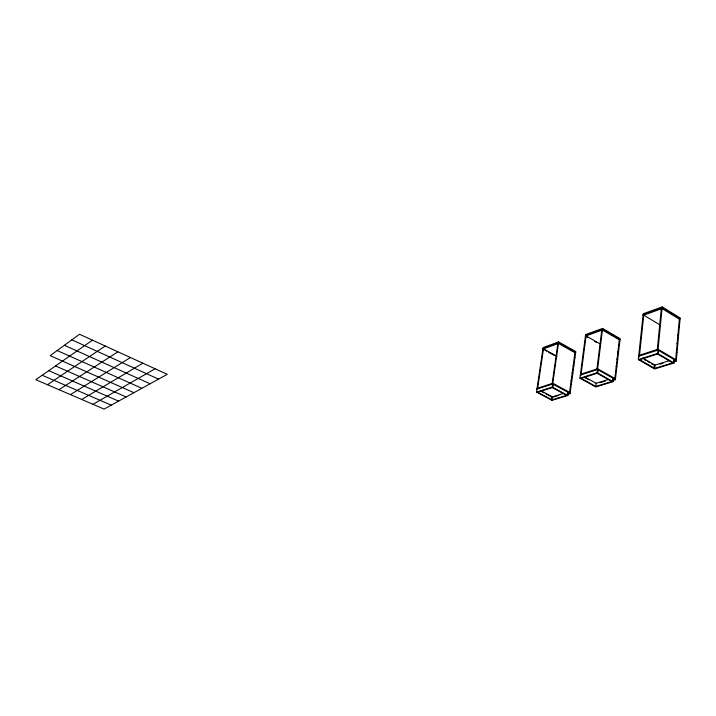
<?xml version="1.0" encoding="UTF-8"?>
<svg xmlns="http://www.w3.org/2000/svg" width="716" height="716" viewBox="0 0 716 716"><rect width="100%" height="100%" fill="white"/><g stroke="black" fill="none" stroke-linecap="round" stroke-linejoin="round"><path stroke-width="1.07" d="M679.412 318.351L675.618 360.631L676.271 361.016L677.023 352.576L676.369 352.191M673.667 359.334L673.362 362.636L653.932 368.588L654.147 366.422M678.67 326.684L679.305 327.078L680.2 317.976L662.211 306.904L643.201 313.778L638.332 359.557L654.585 368.973L674.024 363.021L674.32 359.718M657.297 349.471L661.289 308.82M674.024 363.021L657.655 353.391L662.211 306.904M658.639 350.464L658.317 353.776L638.994 359.942M639.513 355.217L643.756 315.13L659.973 324.93M612.314 380.661L615.375 379.722L616.861 366.798L616.234 366.44M612.842 378.155L612.475 381.297L595.13 386.613M618.749 344.665L619.376 345.022L620.172 338.695L602.621 328.429L585.625 334.569L579.924 378.227L595.757 386.962L613.111 381.655L613.478 378.513M619.394 339.062L614.74 379.364L615.375 379.722M579.924 378.227L597.153 372.714L602.621 328.429M598.191 369.921L597.806 373.081L580.569 378.576M596.956 368.973L601.753 330.237M581.097 374.101L586.082 335.876L600.035 343.913M567.654 392.135L567.251 395.16L551.374 400.02L551.794 397.04L563.429 393.442M543.005 348.316L558.561 342.678L575.736 352.361L575.834 351.619L558.668 341.926L543.113 347.573L536.508 392.1L552 400.351L567.878 395.492L568.28 392.475M575.055 351.977L569.444 393.299L570.07 393.639L571.735 381.198L571.108 380.858M552.17 383.454L557.836 343.653M536.508 392.1L552.251 387.061L558.668 341.926M553.325 384.376L552.886 387.41L537.134 392.431M537.671 388.135L543.489 348.844L556.976 356.353M92.462 340.172L35.8 379.704L104.115 409.096L167.258 374.325L79.53 334.265L50.147 355.646L133.892 392.69M47.453 384.716L105.252 346.016M58.998 389.683L117.916 351.798M70.437 394.606L130.446 357.517M81.767 399.474L142.842 363.173M92.991 404.307L155.112 368.776M542.889 349.059L558.453 343.429L574.957 352.728M585.527 335.339L602.523 329.208L620.083 339.474M643.111 314.584L662.13 307.728L680.128 318.79L679.403 318.486M643.022 315.389L662.049 308.551L679.341 319.166M537.063 388.332L552.797 383.248L569.632 392.368M580.434 374.316L597.645 368.749L614.847 378.424M638.77 355.458L658.058 349.22L675.707 359.647M638.332 359.557L657.655 353.391M595.506 383.516L608.761 379.417M654.254 365.339L669.576 360.595M553.477 397.049L558.766 395.411M600.223 382.604L605.324 381.028M660.009 364.14L663.079 363.191M567.349 393.943L569.533 393.147L552.689 384.027L536.946 389.101L537.573 389.441M566.92 394.606L570.07 393.639M674.221 361.643L676.271 361.016M42.19 375.247L111.257 405.158M48.76 370.664L118.596 401.121M55.517 365.948L126.132 396.968M57.164 350.536L141.875 388.296M64.395 345.282L150.083 383.776M71.842 339.858L158.54 379.122M537.743 392.243L551.991 399.832L552.412 396.852L541.028 390.766M541.86 391.733L543.829 392.78M545.789 393.827L551.794 397.04M552.251 387.061L567.878 395.492M552.26 387.607L566.616 395.348M571.207 380.67L571.824 381.01L572.854 373.358L572.236 373.018M572.254 372.848L572.872 373.188L573.892 365.59L573.274 365.25M581.231 378.37L595.793 386.407L596.177 383.311L584.542 376.867M580.971 375.47L580.336 375.112L597.538 369.563L614.758 379.229M584.847 377.618L588.865 379.838M573.301 365.079L573.91 365.42L574.921 357.875L574.313 357.526M544.822 350.133L546.747 351.207M548.671 352.272L554.452 355.494M597.153 372.714L613.111 381.655M597.117 373.305L611.786 381.512M574.33 357.365L574.948 357.705L575.646 352.496L575.029 352.147M616.252 366.261L616.888 366.619L617.702 359.548L617.067 359.19M617.085 359.011L617.72 359.378L618.526 352.353L617.899 351.995M588.212 337.71L585.428 336.108L602.425 329.995L619.304 339.84M594.727 341.46L596.589 342.534M617.917 351.816L618.543 352.183L619.349 345.202L618.722 344.835M639.737 359.709L654.675 368.364L654.997 365.106L642.878 358.063M639.343 356.675L638.681 356.291L657.977 350.07L675.627 360.488M644.212 359.504L646.056 360.578M647.729 361.553L649.743 362.726M651.453 363.719L653.431 364.865M619.376 339.241L619.993 339.599M657.548 354.026L672.592 362.869M676.387 352.048L677.032 352.433L677.784 344.056L677.139 343.671M677.148 343.528L677.801 343.922L678.544 335.607L677.9 335.213M677.909 335.079L678.553 335.464L679.296 327.212L678.652 326.818"/></g></svg>
